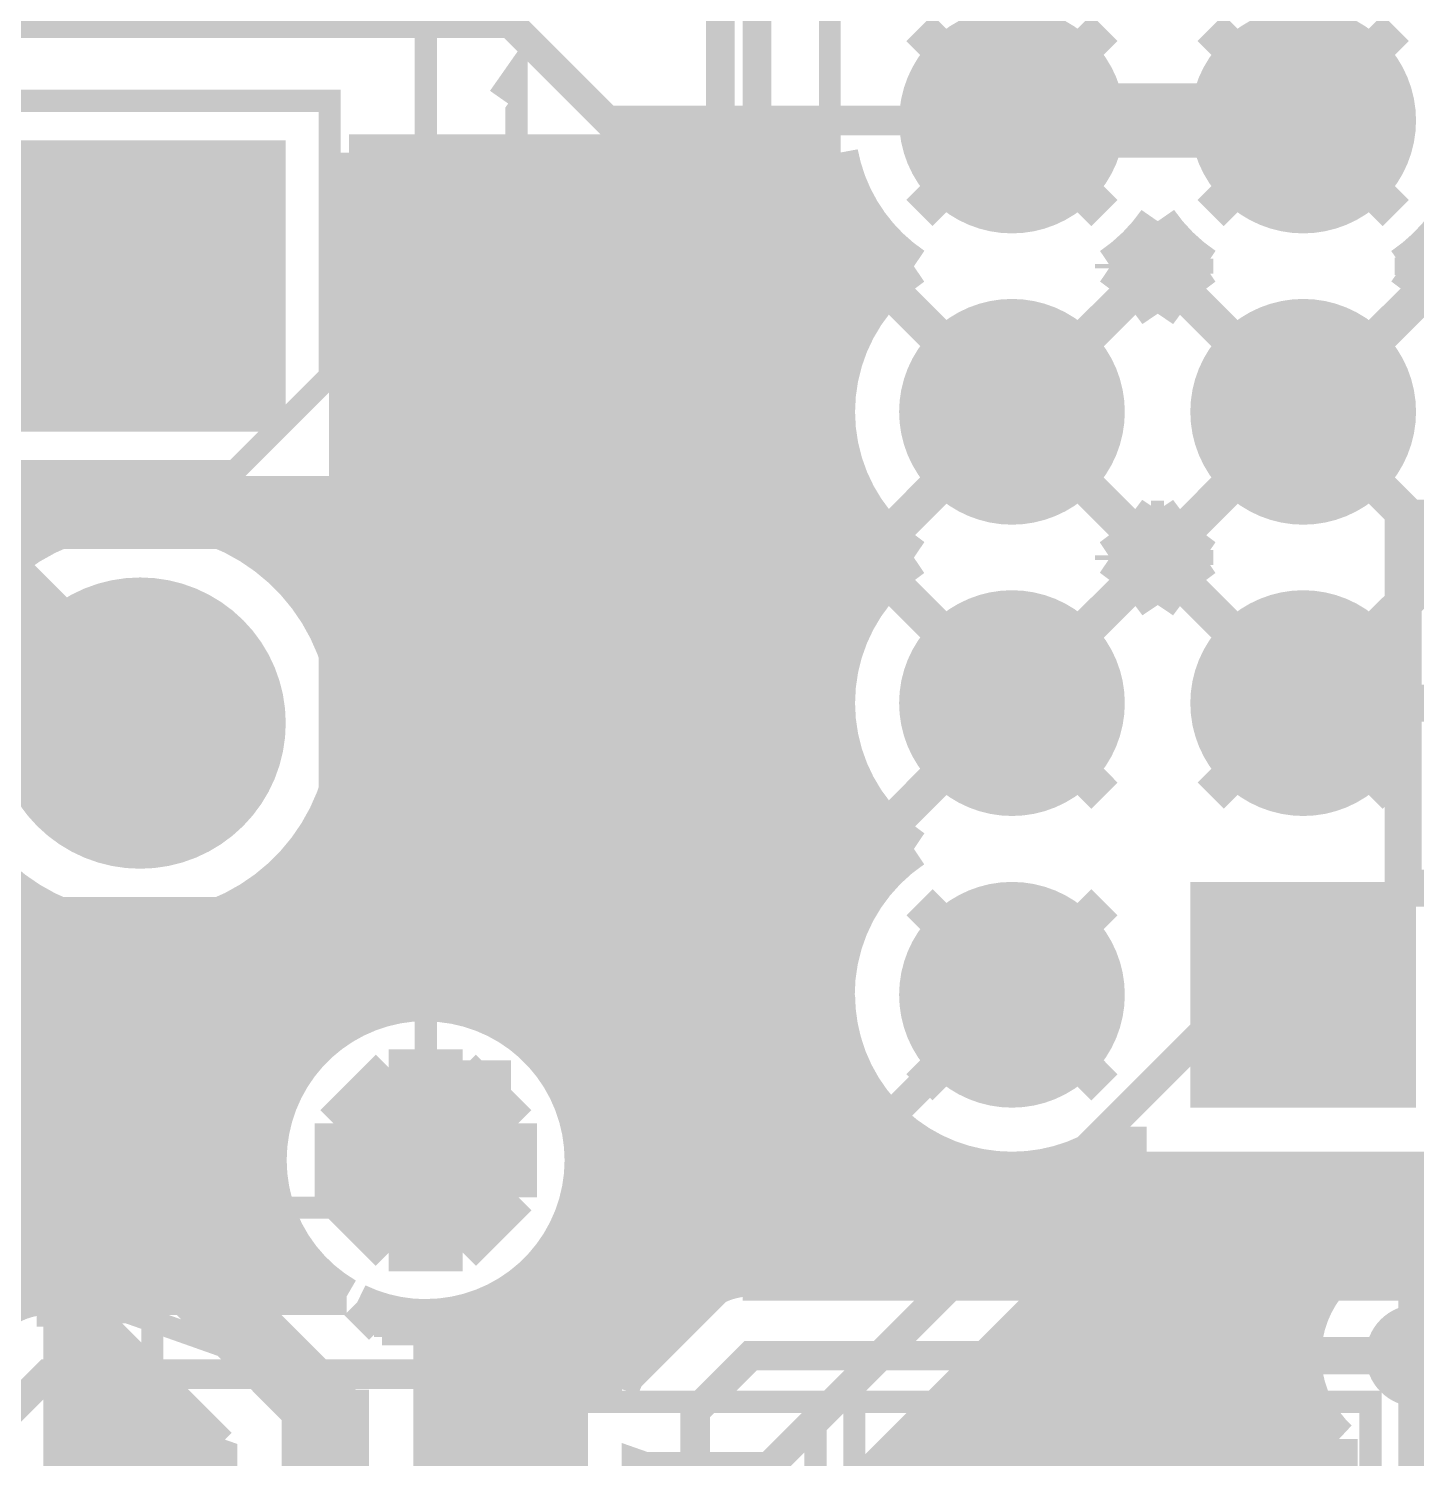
# Model space of a CAD drawing. Extents: x -1 to 101, y -64 to 41.
# Drawn here: x 21.46 to 30.99, y 25.84 to 35.65 of the extents above; entities that cross this region are included whole.
import ezdxf

# ---------------------------------------------------------------- set-up
doc = ezdxf.new("R2010")
doc.units = 0
doc.header["$MEASUREMENT"] = 0
doc.layers.get('0').update_dxf_attribs({"linetype": 'CONTINUOUS'})
for name, color, linetype in [('22-313-0_AST', 7, 'CONTINUOUS'), ('22-313-0_BOT', 7, 'CONTINUOUS'), ('22-313-0_DRD', 2, 'CONTINUOUS'), ('22-313-0_SMB', 4, 'CONTINUOUS'), ('22-313-0_SMT', 3, 'CONTINUOUS'), ('22-313-0_SPT', 5, 'CONTINUOUS'), ('22-313-0_SST', 10, 'CONTINUOUS'), ('22-313-0_TOP', 14, 'CONTINUOUS'), ('THRUHOLE_NPT', 12, 'CONTINUOUS'), ('THRUHOLE_TAP', 11, 'CONTINUOUS')]:
    doc.layers.add(name, color=color, linetype=linetype)

# ---------------------------------------------------------------- blocks, each defined once
blk = doc.blocks.new('ROUND_10')
at = {"const_width": 0.99949}
blk.add_lwpolyline([(-0.499744, 0, 1), (0.499744, 0, 1)], format="xyb", close=True, dxfattribs=at)
blk = doc.blocks.new('ROUND_13')
at = {"const_width": 0.65024}
blk.add_lwpolyline([(-0.32512, 0, 1), (0.32512, 0, 1)], format="xyb", close=True, dxfattribs=at)
blk = doc.blocks.new('SQUARE_14')
blk.add_solid([(0.99949, 0.99949), (0.99949, -0.99949), (-0.99949, 0.99949), (-0.99949, -0.99949)])
blk = doc.blocks.new('ROUND_27')
at = {"const_width": 0.7747}
blk.add_lwpolyline([(-0.38735, 0, 1), (0.38735, 0, 1)], format="xyb", close=True, dxfattribs=at)
blk = doc.blocks.new('SQUARE_28')
blk.add_solid([(0.7747, 0.7747), (0.7747, -0.7747), (-0.7747, 0.7747), (-0.7747, -0.7747)])
blk = doc.blocks.new('ROUND_47')
at = {"const_width": 0.35052}
blk.add_lwpolyline([(-0.17526, 0, 1), (0.17526, 0, 1)], format="xyb", close=True, dxfattribs=at)
blk = doc.blocks.new('RECTANGLE_2')
blk.add_solid([(0.4826, 0.4064), (0.4826, -0.4064), (-0.4826, 0.4064), (-0.4826, -0.4064)])
blk = doc.blocks.new('RECTANGLE_42')
blk.add_solid([(0.29972, 0.65024), (0.29972, -0.65024), (-0.29972, 0.65024), (-0.29972, -0.65024)])
blk = doc.blocks.new('ROUND_60')
at = {"const_width": 0.10033}
blk.add_lwpolyline([(-0.050164, 0, 1), (0.050164, 0, 1)], format="xyb", close=True, dxfattribs=at)
blk = doc.blocks.new('ROUND_11')
at = {"const_width": 0.59944}
blk.add_lwpolyline([(-0.29972, 0, 1), (0.29972, 0, 1)], format="xyb", close=True, dxfattribs=at)
blk = doc.blocks.new('ROUND_23')
at = {"const_width": 0.40005}
blk.add_lwpolyline([(-0.200024, 0, 1), (0.200024, 0, 1)], format="xyb", close=True, dxfattribs=at)

msp = doc.modelspace()

# ---------------------------------------------------------------- linework, layer by layer
at = {"layer": '22-313-0_AST'}
for points, const_width in [([(32.20974, 27.5209), (32.20974, 39.01948), (26.45918, 39.01948), (26.45918, 27.02052), (32.20974, 27.02052), (32.20974, 27.5209)], 0.19812), ([(26.95956, 39.01948), (26.95956, 27.02052)], 0.14986), ([(20.32508, 35.80892), (20.96516, 35.80892), (20.96516, 37.211), (20.32508, 37.211), (20.32508, 35.80892), (20.32508, 28.95854), (20.96516, 28.95854), (23.03526, 28.95854), (24.18588, 28.95854), (24.18588, 28.49372), (24.69388, 28.49372), (24.69388, 27.559), (23.67534, 27.559), (24.18588, 28.49372)], 0.1524), ([(24.18588, 36.27374), (23.67534, 37.211), (24.69388, 37.211), (24.69388, 36.27374), (24.18588, 36.27374), (24.18588, 35.80892), (24.18588, 28.95854)], 0.1524), ([(26.45918, 29.01696), (26.45918, 30.01772), (26.20772, 30.01772), (26.20772, 36.02228), (26.45918, 36.02228)], 0.19812), ([(27.70886, 34.52114), (28.70962, 34.52114), (28.70962, 35.5219), (27.70886, 35.5219), (27.70886, 34.52114)], 0.14986), ([(28.70962, 35.5219), (27.70886, 34.52114)], 0.14986), ([(28.70962, 34.52114), (27.70886, 35.5219)], 0.14986), ([(30.71114, 35.5219), (29.71038, 34.52114)], 0.14986), ([(30.71114, 34.52114), (29.71038, 35.5219)], 0.14986), ([(29.71038, 34.52114), (30.71114, 34.52114), (30.71114, 35.5219), (29.71038, 35.5219), (29.71038, 34.52114)], 0.14986), ([(20.98548, 32.6136), (22.87524, 32.6136), (23.52548, 33.26384), (23.52548, 35.1536), (20.98548, 35.1536), (20.98548, 32.6136)], 0.1524), ([(21.90496, 33.56356), (21.90496, 34.20364), (22.54504, 34.20364), (22.33422, 33.99536)], 0.1524), ([(22.11324, 33.99536), (21.90496, 34.20364)], 0.1524), ([(22.54504, 33.56356), (22.54504, 34.20364)], 0.1524), ([(22.33422, 33.77438), (22.33422, 33.99536), (22.11324, 33.99536), (22.11324, 33.77438), (22.33422, 33.77438), (22.54504, 33.56356), (21.90496, 33.56356), (22.11324, 33.77438)], 0.1524), ([(24.18588, 32.85998), (24.69388, 32.85998), (24.69388, 33.86074), (24.18588, 33.86074)], 0.1524), ([(27.70886, 32.51962), (28.70962, 32.51962), (28.70962, 33.52038), (27.70886, 33.52038), (27.70886, 32.51962)], 0.14986), ([(28.70962, 33.52038), (27.70886, 32.51962)], 0.14986), ([(28.70962, 32.51962), (27.70886, 33.52038)], 0.14986), ([(29.71038, 32.51962), (30.71114, 32.51962), (30.71114, 33.52038), (29.71038, 33.52038), (29.71038, 32.51962)], 0.14986), ([(30.71114, 33.52038), (29.71038, 32.51962)], 0.14986), ([(30.71114, 32.51962), (29.71038, 33.52038)], 0.14986), ([(20.98548, 29.61386), (23.52548, 29.61386), (23.52548, 32.15386), (20.98548, 32.15386), (20.98548, 29.61386)], 0.1524), ([(24.18588, 30.90926), (24.69388, 30.90926), (24.69388, 31.91002), (24.18588, 31.91002)], 0.1524), ([(27.70886, 30.5181), (28.70962, 30.5181), (28.70962, 31.51886), (27.70886, 31.51886), (27.70886, 30.5181)], 0.14986), ([(28.70962, 31.51886), (27.70886, 30.5181)], 0.14986), ([(28.70962, 30.5181), (27.70886, 31.51886)], 0.14986), ([(30.71114, 31.51886), (29.71038, 30.5181)], 0.14986), ([(29.71038, 30.5181), (30.71114, 30.5181), (30.71114, 31.51886), (29.71038, 31.51886), (29.71038, 30.5181)], 0.14986), ([(30.71114, 30.5181), (29.71038, 31.51886)], 0.14986), ([(22.33422, 30.7848), (22.33422, 30.98546), (22.11324, 30.98546), (21.90496, 31.2039), (22.54504, 31.2039), (22.54504, 30.56382), (21.90496, 30.56382), (22.11324, 30.7848), (22.33422, 30.7848), (22.54504, 30.56382)], 0.1524), ([(21.90496, 31.2039), (21.90496, 30.56382)], 0.1524), ([(22.54504, 31.2039), (22.33422, 30.98546)], 0.1524), ([(22.11324, 30.98546), (22.11324, 30.7848)], 0.1524), ([(28.70962, 28.51658), (27.70886, 29.51734)], 0.14986), ([(27.70886, 28.51658), (28.70962, 28.51658), (28.70962, 29.51734), (27.70886, 29.51734), (27.70886, 28.51658)], 0.14986), ([(28.70962, 29.51734), (27.70886, 28.51658)], 0.14986), ([(29.71038, 28.51658), (30.71114, 28.51658), (30.71114, 29.51734), (29.71038, 29.51734), (29.71038, 28.51658)], 0.14986), ([(30.71114, 29.51734), (29.71038, 28.51658)], 0.14986), ([(30.71114, 28.51658), (29.71038, 29.51734)], 0.14986), ([(20.96516, 28.95854), (20.96516, 27.559), (23.03526, 27.559), (23.03526, 28.95854)], 0.1524), ([(26.45918, 28.26512), (26.20772, 28.26512), (26.20772, 27.76474)], 0.14986), ([(26.45918, 28.23718), (26.20772, 28.23718)], 0.14986), ([(26.27884, 28.26512), (26.27884, 27.76474)], 0.14986), ([(26.41346, 28.26512), (26.41346, 27.76474)], 0.14986), ([(26.45918, 28.26512), (26.45918, 27.76474)], 0.14986), ([(26.45918, 28.1051), (26.20772, 28.1051)], 0.14986), ([(26.45918, 27.97048), (26.20772, 27.97048)], 0.14986), ([(26.45918, 27.83586), (26.20772, 27.83586)], 0.14986), ([(26.45918, 27.76474), (26.20772, 27.76474)], 0.14986), ([(23.03526, 27.559), (23.67534, 27.559)], 0.1524), ([(26.95702, 27.2542), (26.95702, 27.00274)], 0.14986), ([(28.20924, 27.2542), (26.95702, 27.2542)], 0.14986), ([(28.20924, 27.2542), (28.20924, 27.00274), (26.95702, 27.00274)], 0.14986), ([(28.20924, 27.20848), (26.95702, 27.20848)], 0.14986), ([(27.02814, 27.2542), (27.02814, 27.00274)], 0.14986), ([(27.16276, 27.2542), (27.16276, 27.00274)], 0.14986), ([(27.29738, 27.2542), (27.29738, 27.00274)], 0.14986), ([(27.42946, 27.2542), (27.42946, 27.00274)], 0.14986), ([(27.56408, 27.2542), (27.56408, 27.00274)], 0.14986), ([(27.6987, 27.2542), (27.6987, 27.00274)], 0.14986), ([(27.83332, 27.2542), (27.83332, 27.00274)], 0.14986), ([(27.96794, 27.2542), (27.96794, 27.00274)], 0.14986), ([(28.10002, 27.2542), (28.10002, 27.00274)], 0.14986), ([(31.21152, 27.2542), (29.9593, 27.2542), (29.9593, 27.00274)], 0.14986), ([(31.21152, 27.20848), (29.9593, 27.20848)], 0.14986), ([(30.03042, 27.2542), (30.03042, 27.00274)], 0.14986), ([(30.16504, 27.2542), (30.16504, 27.00274)], 0.14986), ([(30.29966, 27.2542), (30.29966, 27.00274)], 0.14986), ([(30.43174, 27.2542), (30.43174, 27.00274)], 0.14986), ([(30.56636, 27.2542), (30.56636, 27.00274)], 0.14986), ([(30.70098, 27.2542), (30.70098, 27.00274)], 0.14986), ([(30.8356, 27.2542), (30.8356, 27.00274)], 0.14986), ([(30.97022, 27.2542), (30.97022, 27.00274)], 0.14986), ([(28.20924, 27.07386), (26.95702, 27.07386)], 0.14986), ([(31.21152, 27.07386), (29.9593, 27.07386)], 0.14986), ([(31.21152, 27.00274), (29.9593, 27.00274)], 0.14986), ([(22.30882, 26.77922), (22.30882, 26.42362), (22.14118, 26.3652), (21.971, 26.3652), (21.80082, 26.42362), (21.80082, 26.77922), (21.971, 26.84018), (22.14118, 26.84018), (22.81682, 26.60142)], 0.1524), ([(26.8605, 23.3045), (26.8605, 26.2255), (25.2222, 26.2255), (25.2222, 23.3045), (26.8605, 23.3045)], 0.1524), ([(28.7655, 23.3045), (28.7655, 26.2255), (27.1272, 26.2255), (27.1272, 23.3045), (28.7655, 23.3045)], 0.1524), ([(30.6705, 23.3045), (30.6705, 26.2255), (29.0322, 26.2255), (29.0322, 23.3045), (30.6705, 23.3045)], 0.1524), ([(21.80082, 26.00198), (21.80082, 25.76322)], 0.1524), ([(22.479, 25.58542), (22.64918, 25.58542), (22.81682, 25.64638), (22.81682, 25.8826), (22.64918, 25.94102), (21.80082, 25.94102)], 0.1524), ([(26.62174, 25.48128), (25.60574, 25.83688), (25.60574, 25.3619)], 0.1524), ([(28.01874, 25.77846), (27.84856, 25.83688), (27.68092, 25.83688), (27.51074, 25.77846), (27.51074, 25.42286), (27.68092, 25.3619), (27.84856, 25.3619), (28.01874, 25.42286), (28.01874, 25.77846), (28.18892, 25.83688), (28.35656, 25.83688), (28.52674, 25.77846), (28.52674, 25.42286), (28.35656, 25.3619), (28.18892, 25.3619), (28.01874, 25.42286)], 0.1524), ([(30.30474, 25.8445), (30.30474, 25.60828)], 0.1524)]:
    msp.add_lwpolyline(points, dxfattribs=dict(at, const_width=const_width))
at = {"layer": '22-313-0_BOT'}
for points, const_width in [([(28.20924, 35.01898), (25.43302, 35.01898), (24.765, 35.687), (20.828, 35.687), (17.399, 32.258), (17.399, 29.464), (14.605, 26.67)], 0.2032), ([(23.6474, 34.163), (23.6474, 31.04642)], 0.254), ([(23.65756, 34.163), (23.65756, 32.45358)], 0.254), ([(27.36088, 34.163), (23.65756, 34.163)], 0.254), ([(23.876, 34.163), (23.876, 28.92044)], 0.254), ([(24.1046, 34.163), (24.1046, 28.96362)], 0.254), ([(24.3332, 34.163), (24.3332, 28.956)], 0.254), ([(24.5618, 34.163), (24.5618, 28.89758)], 0.254), ([(24.7904, 34.163), (24.7904, 28.78074)], 0.254), ([(25.019, 34.163), (25.019, 28.57246)], 0.254), ([(25.2476, 34.163), (25.2476, 28.08478)], 0.254), ([(25.4762, 34.163), (25.4762, 27.04084)], 0.254), ([(25.7048, 34.163), (25.7048, 27.26944)], 0.254), ([(25.9334, 34.163), (25.9334, 27.49804)], 0.254), ([(26.162, 34.163), (26.162, 27.72664)], 0.254), ([(26.3906, 34.163), (26.3906, 27.95524)], 0.254), ([(26.6192, 34.163), (26.6192, 28.18384)], 0.254), ([(26.8478, 34.163), (26.8478, 28.41244)], 0.254), ([(27.0764, 34.163), (27.0764, 33.42894)], 0.254), ([(27.305, 34.163), (27.305, 33.81502)], 0.254), ([(29.35986, 34.163), (29.0576, 34.163)], 0.254), ([(29.1338, 34.163), (29.1338, 33.7947)], 0.254), ([(29.3624, 34.16046), (29.3624, 33.87852)], 0.254), ([(33.8836, 34.163), (31.05658, 34.163)], 0.254), ([(28.9052, 34.03346), (28.9052, 34.00552)], 0.254), ([(30.9626, 34.07664), (30.9626, 33.9598)], 0.254), ([(27.42438, 33.9344), (23.65756, 33.9344)], 0.254), ([(29.42336, 33.9344), (28.99664, 33.9344)], 0.254), ([(33.8836, 33.9344), (30.99562, 33.9344)], 0.254), ([(27.35834, 33.8709), (28.20924, 33.02)], 0.254), ([(29.06268, 33.8709), (28.20924, 33.02)], 0.254), ([(29.35732, 33.8709), (30.20822, 33.02)], 0.254), ([(31.06166, 33.8709), (30.20822, 33.02)], 0.254), ([(27.21864, 33.7058), (23.65756, 33.7058)], 0.254), ([(27.09418, 33.4772), (23.65756, 33.4772)], 0.254), ([(27.0256, 33.2486), (23.65756, 33.2486)], 0.254), ([(27.00528, 33.02), (23.65756, 33.02)], 0.254), ([(27.35834, 32.16656), (28.20924, 33.02)], 0.254), ([(29.06268, 32.16656), (28.20924, 33.02)], 0.254), ([(29.35732, 32.16656), (30.20822, 33.02)], 0.254), ([(31.06166, 32.16656), (30.20822, 33.02)], 0.254), ([(27.0256, 32.7914), (23.65756, 32.7914)], 0.254), ([(27.09418, 32.5628), (23.65756, 32.5628)], 0.254), ([(27.0764, 32.60852), (27.0764, 31.42996)], 0.254), ([(23.65756, 32.45358), (20.79244, 32.45358)], 0.254), ([(21.3614, 32.45358), (21.3614, 32.02686)], 0.254), ([(21.59, 32.45358), (21.59, 32.16656)], 0.254), ([(21.8186, 32.45358), (21.8186, 32.258)], 0.254), ([(22.0472, 32.45358), (22.0472, 32.30372)], 0.254), ([(22.2758, 32.45358), (22.2758, 32.31388)], 0.254), ([(22.5044, 32.45358), (22.5044, 32.28848)], 0.254), ([(22.733, 32.45358), (22.733, 32.22244)], 0.254), ([(22.9616, 32.45358), (22.9616, 32.11322)], 0.254), ([(23.1902, 32.45358), (23.1902, 31.9405)], 0.254), ([(23.4188, 32.45358), (23.4188, 31.6738)], 0.254), ([(27.21864, 32.3342), (18.9992, 32.3342)], 0.254), ([(27.305, 32.22244), (27.305, 31.81604)], 0.254), ([(29.1338, 32.2453), (29.1338, 31.79572)], 0.254), ([(29.3624, 32.16148), (29.3624, 31.877)], 0.254), ([(21.4757, 32.1056), (18.923, 32.1056)], 0.254), ([(27.42438, 32.1056), (22.97176, 32.1056)], 0.254), ([(29.42336, 32.1056), (28.99664, 32.1056)], 0.254), ([(30.9626, 32.07766), (30.9626, 31.96082)], 0.254), ([(34.86658, 32.1056), (30.99562, 32.1056)], 0.254), ([(28.9052, 32.03448), (28.9052, 32.004)], 0.254), ([(27.36088, 31.877), (23.25624, 31.877)], 0.254), ([(27.35834, 31.87192), (28.20924, 31.02102)], 0.254), ([(29.06268, 31.87192), (28.20924, 31.02102)], 0.254), ([(29.35986, 31.877), (29.0576, 31.877)], 0.254), ([(29.35732, 31.87192), (30.20822, 31.02102)], 0.254), ([(31.06166, 31.87192), (30.20822, 31.02102)], 0.254), ([(47.371, 31.877), (31.05658, 31.877)], 0.254), ([(27.18054, 31.6484), (23.43658, 31.6484)], 0.254), ([(27.07132, 31.4198), (23.55342, 31.4198)], 0.254), ([(27.01544, 31.1912), (23.622, 31.1912)], 0.254), ([(27.35834, 30.16758), (28.20924, 31.02102)], 0.254), ([(32.16402, 31.02102), (30.20822, 31.02102)], 0.2032), ([(32.16402, 31.02102), (30.20822, 31.02102)], 0.2032), ([(27.00528, 30.9626), (23.65502, 30.9626)], 0.254), ([(27.0383, 30.734), (23.6474, 30.734)], 0.254), ([(23.6474, 30.7213), (23.6474, 28.82138)], 0.254), ([(27.0764, 30.60954), (27.0764, 29.43098)], 0.254), ([(27.11958, 30.5054), (23.60422, 30.5054)], 0.254), ([(27.25928, 30.2768), (23.5204, 30.2768)], 0.254), ([(27.305, 30.22346), (27.305, 29.81706)], 0.254), ([(23.4188, 30.09392), (23.4188, 28.64612)], 0.254), ([(27.4955, 30.0482), (23.38578, 30.0482)], 0.254), ([(27.30754, 29.8196), (23.18258, 29.8196)], 0.254), ([(23.1902, 29.82722), (23.1902, 28.3083)], 0.254), ([(21.3614, 29.7434), (21.3614, 26.8986)], 0.254), ([(22.9616, 29.65704), (22.9616, 26.9494)], 0.254), ([(21.61032, 29.591), (18.923, 29.591)], 0.254), ([(21.59, 29.60116), (21.59, 26.9494)], 0.254), ([(21.8186, 29.51226), (21.8186, 26.9494)], 0.254), ([(22.733, 29.54528), (22.733, 26.9494)], 0.254), ([(27.14752, 29.591), (22.83714, 29.591)], 0.254), ([(22.0472, 29.464), (22.0472, 26.9494)], 0.254), ([(22.2758, 29.45384), (22.2758, 26.9494)], 0.254), ([(22.5044, 29.47924), (22.5044, 26.9494)], 0.254), ([(27.05354, 29.3624), (18.923, 29.3624)], 0.254), ([(27.01036, 29.1338), (18.923, 29.1338)], 0.254), ([(30.20822, 29.0195), (29.7815, 29.0195), (26.416, 25.654), (21.463, 25.654), (16.891, 21.082), (6.604, 21.082), (3.683, 24.003), (3.683, 25.273), (5.08, 26.67), (6.985, 26.67)], 0.2032), ([(28.20924, 29.0195), (25.60574, 26.416), (21.59, 26.416), (16.764, 21.59), (8.255, 21.59), (5.715, 24.13)], 0.2032), ([(23.82774, 28.9052), (18.923, 28.9052)], 0.254), ([(27.01036, 28.9052), (24.54148, 28.9052)], 0.254), ([(23.44928, 28.6766), (18.923, 28.6766)], 0.254), ([(27.05354, 28.6766), (24.91994, 28.6766)], 0.254), ([(27.06878, 28.63342), (25.38476, 26.9494)], 0.254), ([(23.26132, 28.448), (18.923, 28.448)], 0.254), ([(26.88336, 28.448), (25.1079, 28.448)], 0.254), ([(23.15718, 28.2194), (18.923, 28.2194)], 0.254), ([(26.65476, 28.2194), (25.21204, 28.2194)], 0.254), ([(23.10892, 27.9908), (18.923, 27.9908)], 0.254), ([(26.42616, 27.9908), (25.2603, 27.9908)], 0.254), ([(23.11146, 27.7622), (18.923, 27.7622)], 0.254), ([(26.19756, 27.7622), (25.25776, 27.7622)], 0.254), ([(29.32938, 27.81554), (26.797, 25.28062)], 0.254), ([(47.5107, 27.7622), (29.27858, 27.7622)], 0.254), ([(31.41472, 27.81554), (29.32938, 27.81554)], 0.254), ([(29.3624, 27.81554), (29.3624, 18.9484)], 0.254), ([(29.591, 27.81554), (29.591, 18.9484)], 0.254), ([(29.8196, 27.81554), (29.8196, 18.9484)], 0.254), ([(30.0482, 27.81554), (30.0482, 18.9484)], 0.254), ([(30.2768, 27.81554), (30.2768, 26.86558)], 0.254), ([(30.5054, 27.81554), (30.5054, 27.15768)], 0.254), ([(30.734, 27.81554), (30.734, 27.28214)], 0.254), ([(30.9626, 27.81554), (30.9626, 27.32278)], 0.254), ([(25.2476, 27.68346), (25.2476, 26.9494)], 0.254), ([(29.1338, 27.61742), (29.1338, 18.9484)], 0.254), ([(23.16226, 27.5336), (18.923, 27.5336)], 0.254), ([(23.1902, 27.45994), (23.1902, 26.9494)], 0.254), ([(25.96896, 27.5336), (25.20696, 27.5336)], 0.254), ([(47.5107, 27.5336), (29.04998, 27.5336)], 0.254), ([(28.9052, 27.38882), (28.9052, 18.9484)], 0.254), ([(23.27148, 27.305), (18.923, 27.305)], 0.254), ([(25.74036, 27.305), (25.09774, 27.305)], 0.254), ([(30.81528, 27.305), (28.82138, 27.305)], 0.254), ([(25.019, 27.19578), (25.019, 26.9494)], 0.254), ([(28.6766, 27.16022), (28.6766, 18.9484)], 0.254), ([(23.46706, 27.0764), (18.923, 27.0764)], 0.254), ([(23.4188, 27.12212), (23.4188, 26.9494)], 0.254), ([(25.51176, 27.0764), (24.90216, 27.0764)], 0.254), ([(30.4165, 27.0764), (28.59278, 27.0764)], 0.254), ([(24.7904, 26.9875), (24.7904, 26.9494)], 0.254), ([(23.64232, 26.9494), (21.59, 26.9494)], 0.254), ([(25.38476, 26.9494), (24.7269, 26.9494)], 0.254), ([(28.448, 26.93162), (28.448, 18.9484)], 0.254), ([(30.26918, 26.8478), (28.36418, 26.8478)], 0.254), ([(28.2194, 26.70302), (28.2194, 18.9484)], 0.254), ([(30.21076, 26.6192), (28.13558, 26.6192)], 0.254), ([(27.9908, 26.47442), (27.9908, 18.99158)], 0.254), ([(30.988, 26.543), (30.988, 19.812), (32.131, 18.669), (35.179, 18.669), (35.60064, 19.09064), (35.60064, 20.97532)], 0.2032), ([(30.22092, 26.3906), (27.90698, 26.3906)], 0.254), ([(27.7622, 26.24582), (27.7622, 19.22018)], 0.254), ([(30.2768, 26.21788), (30.2768, 18.9484)], 0.254), ([(30.30474, 26.162), (27.67838, 26.162)], 0.254), ([(27.5336, 26.01722), (27.5336, 19.44878)], 0.254), ([(30.4546, 25.9334), (27.44978, 25.9334)], 0.254), ([(30.4546, 25.9715), (30.4546, 19.812)], 0.254), ([(27.305, 25.78862), (27.305, 19.67738)], 0.254)]:
    msp.add_lwpolyline(points, dxfattribs=dict(at, const_width=const_width))
at = {"layer": '22-313-0_BOT', "const_width": 0.254}
for points in [[(27.36088, 34.163, 0.047244), (27.53664, 34.01896)], [(28.88488, 34.01822, 0.0468062), (29.05923, 34.16135)], [(29.35986, 34.163, 0.047244), (29.53562, 34.01896)], [(30.88386, 34.01822, 0.0468062), (31.05821, 34.16135)], [(27.53614, 34.01822, 0.249366), (27.00528, 33.02)], [(29.21, 33.6931, 0.0962177), (28.88526, 34.01879)], [(29.53512, 34.01822, 0.0963613), (29.21, 33.6931)], [(31.41472, 33.02, 0.248902), (30.88449, 34.01915)], [(27.00528, 33.02, 0.2496788), (27.53731, 32.02098)], [(30.88132, 32.01924, 0.2496787), (31.41428, 33.02)], [(22.225, 32.31642, 0.4142136), (20.79244, 30.88386)], [(23.65756, 30.88386, 0.4142136), (22.225, 32.31642)], [(28.88234, 32.01924, 0.0965148), (29.20882, 32.34515)], [(29.21, 32.34436, 0.0962174), (29.5355, 32.01981)], [(27.53614, 32.01924, 0.249366), (27.00528, 31.02102)], [(29.21, 31.69412, 0.0966586), (28.88352, 32.02099)], [(29.53512, 32.01924, 0.0963613), (29.21, 31.69412)], [(31.41472, 31.02102, 0.2493667), (30.88132, 32.01924)], [(27.00528, 31.02102, 0.2496788), (27.53731, 30.022)], [(20.79244, 30.88386, 0.4142136), (22.225, 29.4513)], [(22.225, 29.45384, 0.4142136), (23.65502, 30.88386)], [(27.53614, 30.02026, 0.2496787), (27.00318, 29.0195)], [(27.00528, 29.0195, 0.0817866), (27.06885, 28.63344)], [(24.18588, 28.96616, 0.4142136), (23.10384, 27.88412)], [(25.26538, 27.88412, 0.4142136), (24.18588, 28.96362)], [(23.10384, 27.88412, 0.2671123), (23.64193, 26.94874)], [(24.7269, 26.9494, 0.2676572), (25.26588, 27.88412)], [(30.988, 27.32532, 0.4142136), (30.20568, 26.543)], [(31.77032, 26.543, 0.4142136), (30.988, 27.32532)], [(21.59, 26.9494, 0.1997883), (21.21156, 26.7919)], [(30.20568, 26.543, 0.2078862), (30.45421, 25.97108)]]:
    msp.add_lwpolyline(points, format="xyb", dxfattribs=at)
at = {"layer": '22-313-0_DRD', "const_width": 0.254}
for points in [[(28.84424, 35.65398), (27.57424, 34.38398)], [(28.84424, 34.38398), (27.57424, 35.65398)], [(30.84322, 35.65398), (29.57322, 34.38398)], [(30.84322, 34.38398), (29.57322, 35.65398)], [(21.59, 34.5186), (21.59, 33.8836)], [(22.225, 34.5186), (21.59, 34.5186)], [(22.225, 33.2486), (22.225, 34.5186)], [(21.59, 33.8836), (22.86, 33.8836)], [(22.86, 33.8836), (22.86, 33.2486)], [(28.84424, 33.655), (27.57424, 32.385)], [(28.84424, 32.385), (27.57424, 33.655)], [(30.84322, 33.655), (29.57322, 32.385)], [(30.84322, 32.385), (29.57322, 33.655)], [(22.86, 33.2486), (22.225, 33.2486)], [(30.89402, 32.29102), (30.89402, 29.75102)], [(33.43402, 32.29102), (30.89402, 32.29102)], [(30.89402, 32.29102), (30.89402, 29.75102)], [(33.43402, 32.29102), (30.89402, 32.29102)], [(28.84424, 31.65602), (27.57424, 30.38602)], [(28.84424, 30.38602), (27.57424, 31.65602)], [(30.84322, 31.65602), (29.57322, 30.38602)], [(30.84322, 30.38602), (29.57322, 31.65602)], [(21.59, 31.51886), (21.59, 30.88386)], [(22.225, 31.51886), (21.59, 31.51886)], [(22.225, 30.24886), (22.225, 31.51886)], [(33.43402, 31.02102), (30.89402, 31.02102)], [(33.43402, 31.02102), (30.89402, 31.02102)], [(21.59, 30.88386), (22.86, 30.88386)], [(22.86, 30.88386), (22.86, 30.24886)], [(22.86, 30.24886), (22.225, 30.24886)], [(30.89402, 29.75102), (33.43402, 29.75102)], [(30.89402, 29.75102), (33.43402, 29.75102)], [(28.84424, 29.6545), (27.57424, 28.3845)], [(28.84424, 28.3845), (27.57424, 29.6545)], [(30.84322, 29.6545), (29.57322, 28.3845)], [(30.84322, 28.3845), (29.57322, 29.6545)], [(23.93188, 28.51912), (23.55088, 28.13812)], [(24.43988, 28.51912), (23.93188, 28.51912)], [(24.82088, 28.13812), (24.43988, 28.51912)], [(23.55088, 28.13812), (23.55088, 27.63012)], [(24.82088, 27.63012), (24.82088, 28.13812)], [(29.718, 27.813), (29.718, 25.273)], [(32.258, 27.813), (29.718, 27.813)], [(30.988, 27.813), (30.988, 25.273)], [(23.55088, 27.63012), (23.93188, 27.24912)], [(24.43988, 27.24912), (24.82088, 27.63012)], [(23.93188, 27.24912), (24.43988, 27.24912)], [(32.258, 26.543), (29.718, 26.543)]]:
    msp.add_lwpolyline(points, dxfattribs=at)
at = {"layer": '22-313-0_SST'}
for points, const_width in [([(32.20974, 27.5209), (32.20974, 39.01948), (26.45918, 39.01948), (26.45918, 27.02052), (32.20974, 27.02052), (32.20974, 27.5209)], 0.19812), ([(26.95956, 39.01948), (26.95956, 27.02052)], 0.14986), ([(20.32508, 35.80892), (20.96516, 35.80892), (20.96516, 37.211), (20.32508, 37.211), (20.32508, 35.80892), (20.32508, 28.95854), (20.96516, 28.95854), (23.03526, 28.95854), (24.18588, 28.95854), (24.18588, 28.49372), (24.69388, 28.49372), (24.69388, 27.559), (23.67534, 27.559), (24.18588, 28.49372)], 0.1524), ([(24.18588, 36.27374), (23.67534, 37.211), (24.69388, 37.211), (24.69388, 36.27374), (24.18588, 36.27374), (24.18588, 35.80892), (24.18588, 28.95854)], 0.1524), ([(26.45918, 29.01696), (26.45918, 30.01772), (26.20772, 30.01772), (26.20772, 36.02228), (26.45918, 36.02228)], 0.19812), ([(24.80818, 34.33318), (24.80818, 35.34918), (24.6888, 35.179)], 0.1524), ([(28.70962, 35.5219), (27.70886, 34.52114)], 0.14986), ([(28.70962, 34.52114), (27.70886, 35.5219)], 0.14986), ([(27.70886, 34.52114), (28.70962, 34.52114), (28.70962, 35.5219), (27.70886, 35.5219), (27.70886, 34.52114)], 0.14986), ([(29.71038, 34.52114), (30.71114, 34.52114), (30.71114, 35.5219), (29.71038, 35.5219), (29.71038, 34.52114)], 0.14986), ([(30.71114, 35.5219), (29.71038, 34.52114)], 0.14986), ([(30.71114, 34.52114), (29.71038, 35.5219)], 0.14986), ([(20.98548, 32.6136), (22.87524, 32.6136), (23.52548, 33.26384), (23.52548, 35.1536), (20.98548, 35.1536), (20.98548, 32.6136)], 0.1524), ([(24.92502, 34.33318), (24.6888, 34.33318)], 0.1524), ([(21.90496, 33.56356), (21.90496, 34.20364), (22.54504, 34.20364), (22.33422, 33.99536)], 0.1524), ([(22.11324, 33.99536), (21.90496, 34.20364)], 0.1524), ([(22.54504, 33.56356), (22.54504, 34.20364)], 0.1524), ([(22.33422, 33.77438), (22.33422, 33.99536), (22.11324, 33.99536), (22.11324, 33.77438), (22.33422, 33.77438), (22.54504, 33.56356), (21.90496, 33.56356), (22.11324, 33.77438)], 0.1524), ([(24.18588, 32.85998), (24.69388, 32.85998), (24.69388, 33.86074), (24.18588, 33.86074)], 0.1524), ([(28.70962, 32.51962), (27.70886, 33.52038)], 0.14986), ([(27.70886, 32.51962), (28.70962, 32.51962), (28.70962, 33.52038), (27.70886, 33.52038), (27.70886, 32.51962)], 0.14986), ([(28.70962, 33.52038), (27.70886, 32.51962)], 0.14986), ([(29.71038, 32.51962), (30.71114, 32.51962), (30.71114, 33.52038), (29.71038, 33.52038), (29.71038, 32.51962)], 0.14986), ([(30.71114, 33.52038), (29.71038, 32.51962)], 0.14986), ([(30.71114, 32.51962), (29.71038, 33.52038)], 0.14986), ([(20.98548, 29.61386), (23.52548, 29.61386), (23.52548, 32.15386), (20.98548, 32.15386), (20.98548, 29.61386)], 0.1524), ([(24.18588, 30.90926), (24.69388, 30.90926), (24.69388, 31.91002), (24.18588, 31.91002)], 0.1524), ([(27.70886, 30.5181), (28.70962, 30.5181), (28.70962, 31.51886), (27.70886, 31.51886), (27.70886, 30.5181)], 0.14986), ([(28.70962, 31.51886), (27.70886, 30.5181)], 0.14986), ([(28.70962, 30.5181), (27.70886, 31.51886)], 0.14986), ([(29.71038, 30.5181), (30.71114, 30.5181), (30.71114, 31.51886), (29.71038, 31.51886), (29.71038, 30.5181)], 0.14986), ([(30.71114, 30.5181), (29.71038, 31.51886)], 0.14986), ([(30.71114, 31.51886), (29.71038, 30.5181)], 0.14986), ([(22.33422, 30.7848), (22.33422, 30.98546), (22.11324, 30.98546), (21.90496, 31.2039), (22.54504, 31.2039), (22.54504, 30.56382), (21.90496, 30.56382), (22.11324, 30.7848), (22.33422, 30.7848), (22.54504, 30.56382)], 0.1524), ([(21.90496, 31.2039), (21.90496, 30.56382)], 0.1524), ([(22.54504, 31.2039), (22.33422, 30.98546)], 0.1524), ([(22.11324, 30.98546), (22.11324, 30.7848)], 0.1524), ([(28.70962, 29.51734), (27.70886, 28.51658)], 0.14986), ([(28.70962, 28.51658), (27.70886, 29.51734)], 0.14986), ([(27.70886, 28.51658), (28.70962, 28.51658), (28.70962, 29.51734), (27.70886, 29.51734), (27.70886, 28.51658)], 0.14986), ([(29.71038, 28.51658), (30.71114, 28.51658), (30.71114, 29.51734), (29.71038, 29.51734), (29.71038, 28.51658)], 0.14986), ([(30.71114, 29.51734), (29.71038, 28.51658)], 0.14986), ([(30.71114, 28.51658), (29.71038, 29.51734)], 0.14986), ([(20.96516, 28.95854), (20.96516, 27.559), (23.03526, 27.559), (23.03526, 28.95854)], 0.1524), ([(26.45918, 28.26512), (26.20772, 28.26512), (26.20772, 27.76474)], 0.14986), ([(26.45918, 28.23718), (26.20772, 28.23718)], 0.14986), ([(26.27884, 28.26512), (26.27884, 27.76474)], 0.14986), ([(26.41346, 28.26512), (26.41346, 27.76474)], 0.14986), ([(26.45918, 28.26512), (26.45918, 27.76474)], 0.14986), ([(26.45918, 28.1051), (26.20772, 28.1051)], 0.14986), ([(26.45918, 27.97048), (26.20772, 27.97048)], 0.14986), ([(26.45918, 27.83586), (26.20772, 27.83586)], 0.14986), ([(26.45918, 27.76474), (26.20772, 27.76474)], 0.14986), ([(23.03526, 27.559), (23.67534, 27.559)], 0.1524), ([(26.95702, 27.2542), (26.95702, 27.00274)], 0.14986), ([(28.20924, 27.2542), (26.95702, 27.2542)], 0.14986), ([(28.20924, 27.2542), (28.20924, 27.00274), (26.95702, 27.00274)], 0.14986), ([(28.20924, 27.20848), (26.95702, 27.20848)], 0.14986), ([(27.02814, 27.2542), (27.02814, 27.00274)], 0.14986), ([(27.16276, 27.2542), (27.16276, 27.00274)], 0.14986), ([(27.29738, 27.2542), (27.29738, 27.00274)], 0.14986), ([(27.42946, 27.2542), (27.42946, 27.00274)], 0.14986), ([(27.56408, 27.2542), (27.56408, 27.00274)], 0.14986), ([(27.6987, 27.2542), (27.6987, 27.00274)], 0.14986), ([(27.83332, 27.2542), (27.83332, 27.00274)], 0.14986), ([(27.96794, 27.2542), (27.96794, 27.00274)], 0.14986), ([(28.10002, 27.2542), (28.10002, 27.00274)], 0.14986), ([(31.21152, 27.2542), (29.9593, 27.2542), (29.9593, 27.00274)], 0.14986), ([(31.21152, 27.20848), (29.9593, 27.20848)], 0.14986), ([(30.03042, 27.2542), (30.03042, 27.00274)], 0.14986), ([(30.16504, 27.2542), (30.16504, 27.00274)], 0.14986), ([(30.29966, 27.2542), (30.29966, 27.00274)], 0.14986), ([(30.43174, 27.2542), (30.43174, 27.00274)], 0.14986), ([(30.56636, 27.2542), (30.56636, 27.00274)], 0.14986), ([(30.70098, 27.2542), (30.70098, 27.00274)], 0.14986), ([(30.8356, 27.2542), (30.8356, 27.00274)], 0.14986), ([(30.97022, 27.2542), (30.97022, 27.00274)], 0.14986), ([(28.20924, 27.07386), (26.95702, 27.07386)], 0.14986), ([(31.21152, 27.07386), (29.9593, 27.07386)], 0.14986), ([(31.21152, 27.00274), (29.9593, 27.00274)], 0.14986), ([(26.8605, 23.3045), (26.8605, 26.2255), (25.2222, 26.2255), (25.2222, 23.3045), (26.8605, 23.3045)], 0.1524), ([(28.7655, 23.3045), (28.7655, 26.2255), (27.1272, 26.2255), (27.1272, 23.3045), (28.7655, 23.3045)], 0.1524), ([(30.6705, 23.3045), (30.6705, 26.2255), (29.0322, 26.2255), (29.0322, 23.3045), (30.6705, 23.3045)], 0.1524)]:
    msp.add_lwpolyline(points, dxfattribs=dict(at, const_width=const_width))
at = {"layer": '22-313-0_TOP'}
for points, const_width in [([(30.20822, 35.01898), (28.20924, 35.01898)], 0.508), ([(27.0256, 34.798), (23.65756, 34.798)], 0.254), ([(23.65756, 34.798), (23.65756, 32.45358)], 0.254), ([(23.749, 34.798), (23.749, 28.87472)], 0.254), ([(23.9776, 34.798), (23.9776, 28.94584)], 0.254), ([(24.2062, 34.798), (24.2062, 28.96616)], 0.254), ([(24.4348, 34.798), (24.4348, 28.93568)], 0.254), ([(24.6634, 34.798), (24.6634, 28.8544)], 0.254), ([(24.892, 34.798), (24.892, 28.702)], 0.254), ([(25.1206, 34.798), (25.1206, 28.42768)], 0.254), ([(25.3492, 34.798), (25.3492, 26.3144)], 0.254), ([(25.5778, 34.798), (25.5778, 26.43632)], 0.254), ([(25.8064, 34.798), (25.8064, 26.68778)], 0.254), ([(26.035, 34.798), (26.035, 26.91638)], 0.254), ([(26.2636, 34.798), (26.2636, 27.05354)], 0.254), ([(26.4922, 34.798), (26.4922, 27.0764)], 0.254), ([(26.7208, 34.798), (26.7208, 27.0764)], 0.254), ([(26.9494, 34.798), (26.9494, 27.0764)], 0.254), ([(27.09164, 34.5694), (23.65756, 34.5694)], 0.254), ([(27.21356, 34.3408), (23.65756, 34.3408)], 0.254), ([(27.178, 34.39414), (27.178, 33.6423)], 0.254), ([(29.2354, 34.30778), (29.2354, 33.7312)], 0.254), ([(27.4066, 34.11982), (27.4066, 33.91916)], 0.254), ([(31.0642, 34.16808), (31.0642, 33.86836)], 0.254), ([(27.41422, 34.1122), (23.65756, 34.1122)], 0.254), ([(29.4132, 34.1122), (29.00426, 34.1122)], 0.254), ([(29.0068, 34.11474), (29.0068, 33.92424)], 0.254), ([(29.464, 34.07156), (29.464, 33.96742)], 0.254), ([(33.8836, 34.1122), (31.00324, 34.1122)], 0.254), ([(11.43, 31.4452), (13.5128, 33.528), (22.225, 33.528), (22.225, 33.8836)], 0.508), ([(27.3685, 33.8836), (23.65756, 33.8836)], 0.254), ([(27.35834, 33.8709), (28.20924, 33.02)], 0.254), ([(29.06268, 33.8709), (28.20924, 33.02)], 0.254), ([(29.36748, 33.8836), (29.04998, 33.8836)], 0.254), ([(29.35732, 33.8709), (30.20822, 33.02)], 0.254), ([(31.06166, 33.8709), (30.20822, 33.02)], 0.254), ([(33.8836, 33.8836), (31.04896, 33.8836)], 0.254), ([(27.18562, 33.655), (23.65756, 33.655)], 0.254), ([(27.07386, 33.4264), (23.65756, 33.4264)], 0.254), ([(27.01798, 33.1978), (23.65756, 33.1978)], 0.254), ([(27.00528, 32.9692), (23.65756, 32.9692)], 0.254), ([(27.35834, 32.16656), (28.20924, 33.02)], 0.254), ([(29.06268, 32.16656), (28.20924, 33.02)], 0.254), ([(29.35732, 32.16656), (30.20822, 33.02)], 0.254), ([(31.06166, 32.16656), (30.20822, 33.02)], 0.254), ([(27.03576, 32.7406), (23.65756, 32.7406)], 0.254), ([(21.62556, 32.45358), (21.82114, 32.258)], 0.254), ([(23.65756, 32.45358), (21.62556, 32.45358)], 0.254), ([(21.6916, 32.45358), (21.6916, 32.38754)], 0.254), ([(21.9202, 32.45358), (21.9202, 32.2834)], 0.254), ([(22.1488, 32.45358), (22.1488, 32.31388)], 0.254), ([(22.3774, 32.45358), (22.3774, 32.3088)], 0.254), ([(22.606, 32.45358), (22.606, 32.26562)], 0.254), ([(22.8346, 32.45358), (22.8346, 32.17926)], 0.254), ([(23.0632, 32.45358), (23.0632, 32.04464)], 0.254), ([(23.2918, 32.45358), (23.2918, 31.8389)], 0.254), ([(23.5204, 32.45358), (23.5204, 31.49346)], 0.254), ([(27.11704, 32.512), (23.65756, 32.512)], 0.254), ([(27.178, 32.39516), (27.178, 31.64332)], 0.254), ([(21.91766, 32.2834), (21.79574, 32.2834)], 0.254), ([(27.2542, 32.2834), (22.5298, 32.2834)], 0.254), ([(29.25318, 32.2834), (29.16428, 32.2834)], 0.254), ([(29.2354, 32.3088), (29.2354, 31.72968)], 0.254), ([(31.0642, 32.1691), (31.0642, 31.86938)], 0.254), ([(22.225, 30.88386), (21.10486, 32.004), (16.51, 32.004), (15.9512, 31.4452), (15.875, 31.4452)], 0.508), ([(27.4066, 32.12084), (27.4066, 31.91764)], 0.254), ([(29.0068, 32.11576), (29.0068, 31.92526)], 0.254), ([(29.464, 32.07258), (29.464, 31.96844)], 0.254), ([(27.48788, 32.0548), (23.0505, 32.0548)], 0.254), ([(29.48686, 32.0548), (28.93314, 32.0548)], 0.254), ([(35.06978, 32.0548), (30.93212, 32.0548)], 0.254), ([(27.35834, 31.87192), (28.20924, 31.02102)], 0.254), ([(29.06268, 31.87192), (28.20924, 31.02102)], 0.254), ([(29.35732, 31.87192), (30.20822, 31.02102)], 0.254), ([(31.06166, 31.87192), (30.20822, 31.02102)], 0.254), ([(27.31262, 31.8262), (23.30196, 31.8262)], 0.254), ([(29.3116, 31.8262), (29.10586, 31.8262)], 0.254), ([(36.9316, 31.8262), (31.10484, 31.8262)], 0.254), ([(15.875, 31.4452), (15.875, 31.369), (17.272, 29.972), (19.685, 29.972), (23.495, 26.162), (23.495, 25.65908)], 0.508), ([(27.15006, 31.5976), (23.46706, 31.5976)], 0.254), ([(27.05608, 31.369), (23.5712, 31.369)], 0.254), ([(27.01036, 31.1404), (23.63216, 31.1404)], 0.254), ([(27.35834, 30.16758), (28.20924, 31.02102)], 0.254), ([(27.00782, 30.9118), (23.65502, 30.9118)], 0.254), ([(27.051, 30.6832), (23.64232, 30.6832)], 0.254), ([(20.17268, 30.4546), (23.21052, 27.41676)], 0.254), ([(27.14498, 30.4546), (23.58898, 30.4546)], 0.254), ([(27.178, 30.39618), (27.178, 29.64434)], 0.254), ([(27.30246, 30.226), (23.495, 30.226)], 0.254), ([(23.5204, 30.27426), (23.5204, 28.73756)], 0.254), ([(27.4066, 30.12186), (27.4066, 29.91866)], 0.254), ([(27.50312, 29.9974), (23.34768, 29.9974)], 0.254), ([(23.2918, 29.92882), (23.2918, 28.49372)], 0.254), ([(23.0632, 29.72308), (23.0632, 27.56408)], 0.254), ([(27.26436, 29.7688), (23.12162, 29.7688)], 0.254), ([(21.463, 29.67228), (21.463, 29.16428)], 0.254), ([(21.73224, 29.5402), (21.08708, 29.5402)], 0.254), ([(21.6916, 29.55544), (21.6916, 28.93568)], 0.254), ([(22.606, 29.50464), (22.606, 28.02128)], 0.254), ([(27.12212, 29.5402), (22.71776, 29.5402)], 0.254), ([(22.8346, 29.58846), (22.8346, 27.79268)], 0.254), ([(21.9202, 29.48432), (21.9202, 28.70708)], 0.254), ([(22.1488, 29.45384), (22.1488, 28.47848)], 0.254), ([(22.3774, 29.46146), (22.3774, 28.24988)], 0.254), ([(27.04084, 29.3116), (21.31568, 29.3116)], 0.254), ([(27.00528, 29.083), (21.54428, 29.083)], 0.254), ([(23.70582, 28.8544), (21.77288, 28.8544)], 0.254), ([(27.01544, 28.8544), (24.6634, 28.8544)], 0.254), ([(23.39594, 28.6258), (22.00148, 28.6258)], 0.254), ([(27.07132, 28.6258), (24.97328, 28.6258)], 0.254), ([(23.23338, 28.3972), (22.23008, 28.3972)], 0.254), ([(27.178, 28.3972), (25.13584, 28.3972)], 0.254), ([(27.178, 28.3972), (27.178, 27.0764)], 0.254), ([(23.14194, 28.1686), (22.45868, 28.1686)], 0.254), ([(27.3558, 28.1686), (25.22728, 28.1686)], 0.254), ([(27.4066, 28.12034), (27.4066, 27.0764)], 0.254), ([(29.00426, 28.11272), (29.00426, 27.81554)], 0.254), ([(29.0068, 28.11526), (29.0068, 27.0764)], 0.254), ([(23.10384, 27.94), (22.68728, 27.94)], 0.254), ([(27.6733, 27.94), (25.26538, 27.94)], 0.254), ([(27.6352, 27.96032), (27.6352, 27.0764)], 0.254), ([(29.00426, 27.94), (28.74518, 27.94)], 0.254), ([(28.7782, 27.95778), (28.7782, 27.0764)], 0.254), ([(27.8638, 27.86634), (27.8638, 27.0764)], 0.254), ([(28.5496, 27.8638), (28.5496, 27.0764)], 0.254), ([(28.0924, 27.82062), (28.0924, 27.0764)], 0.254), ([(28.321, 27.82062), (28.321, 27.0764)], 0.254), ([(31.41472, 27.81554), (29.00426, 27.81554)], 0.254), ([(29.2354, 27.81554), (29.2354, 27.0764)], 0.254), ([(29.464, 27.81554), (29.464, 27.0764)], 0.254), ([(29.6926, 27.81554), (29.6926, 27.0764)], 0.254), ([(29.9212, 27.81554), (29.9212, 27.0764)], 0.254), ([(30.1498, 27.81554), (30.1498, 27.0764)], 0.254), ([(30.3784, 27.81554), (30.3784, 27.0764)], 0.254), ([(30.607, 27.81554), (30.607, 27.22372)], 0.254), ([(30.8356, 27.81554), (30.8356, 27.31008)], 0.254), ([(31.0642, 27.81554), (31.0642, 27.32024)], 0.254), ([(23.11654, 27.7114), (22.91588, 27.7114)], 0.254), ([(34.32302, 27.7114), (25.25268, 27.7114)], 0.254), ([(23.18004, 27.4828), (23.14448, 27.4828)], 0.254), ([(34.09442, 27.4828), (25.18918, 27.4828)], 0.254), ([(30.66288, 27.2542), (25.06218, 27.2542)], 0.254), ([(25.1206, 27.3431), (25.1206, 26.3144)], 0.254), ([(24.892, 27.06624), (24.892, 25.2984)], 0.254), ([(30.4165, 27.0764), (26.416, 27.0764)], 0.254), ([(21.6408, 27.04592), (21.6408, 26.74112)], 0.254), ([(21.6408, 27.04592), (22.76348, 25.92324)], 0.254), ([(21.66112, 27.0256), (21.6408, 27.0256)], 0.254), ([(21.6916, 26.99512), (21.6916, 17.4498)], 0.254), ([(26.1874, 27.0256), (24.8412, 27.0256)], 0.254), ([(23.71598, 26.9113), (23.88616, 26.74112)], 0.254), ([(24.6634, 26.91384), (24.6634, 25.2476)], 0.254), ([(26.03754, 26.91892), (25.66162, 26.543)], 0.254), ([(21.88972, 26.797), (21.6408, 26.797)], 0.254), ([(21.9202, 26.76652), (21.9202, 17.4498)], 0.254), ([(25.91562, 26.797), (23.83028, 26.797)], 0.254), ([(23.9776, 26.8224), (23.9776, 26.74112)], 0.254), ([(24.2062, 26.80462), (24.2062, 26.74112)], 0.254), ([(24.4348, 26.83256), (24.4348, 25.06218)], 0.254), ([(21.68652, 26.74112), (21.6408, 26.74112)], 0.254), ([(21.68652, 26.74112), (21.68652, 24.57958)], 0.254), ([(24.22652, 26.74112), (23.88616, 26.74112)], 0.254), ([(24.22652, 26.74112), (24.22652, 24.8539)], 0.254), ([(22.11832, 26.5684), (21.68652, 26.5684)], 0.254), ([(25.68702, 26.5684), (24.22652, 26.5684)], 0.254), ([(22.1488, 26.53792), (22.1488, 17.0434)], 0.254), ([(26.035, 25.4762), (26.035, 26.162), (26.416, 26.543), (30.988, 26.543)], 0.2032), ([(22.34692, 26.3398), (21.68652, 26.3398)], 0.254), ([(22.3774, 26.30932), (22.3774, 18.4658)], 0.254), ([(25.53208, 26.3398), (24.22652, 26.3398)], 0.254), ([(25.52446, 26.3144), (25.1206, 26.3144)], 0.254), ([(25.1206, 26.3144), (25.1206, 25.2984)], 0.254), ([(22.57552, 26.1112), (21.68652, 26.1112)], 0.254), ([(22.606, 26.08072), (22.606, 18.4658)], 0.254), ([(25.1206, 26.1112), (24.22652, 26.1112)], 0.254), ([(22.76348, 25.8826), (21.68652, 25.8826)], 0.254), ([(22.76348, 25.92324), (22.76348, 24.57958)], 0.254), ([(25.1206, 25.8826), (24.22652, 25.8826)], 0.254)]:
    msp.add_lwpolyline(points, dxfattribs=dict(at, const_width=const_width))
at = {"layer": '22-313-0_TOP', "const_width": 0.254}
for points in [[(27.0256, 34.798, 0.2011837), (27.53724, 34.01985)], [(30.88386, 34.01822, 0.2008302), (31.39528, 34.79784)], [(28.88488, 34.01822, 0.0934233), (29.20284, 34.33286)], [(29.21762, 34.33318, 0.0935618), (29.53581, 34.01924)], [(27.53614, 34.01822, 0.249366), (27.00528, 33.02)], [(29.21, 33.6931, 0.0962177), (28.88526, 34.01879)], [(29.53512, 34.01822, 0.0963613), (29.21, 33.6931)], [(31.41472, 33.02, 0.248902), (30.88449, 34.01915)], [(27.00528, 33.02, 0.2496788), (27.53731, 32.02098)], [(30.88132, 32.01924, 0.2496787), (31.41428, 33.02)], [(22.225, 32.31642, 0.0715849), (21.82105, 32.25829)], [(23.65756, 30.88386, 0.4142136), (22.225, 32.31642)], [(28.88234, 32.01924, 0.0965148), (29.20882, 32.34515)], [(29.21, 32.34436, 0.0962174), (29.5355, 32.01981)], [(27.53614, 32.01924, 0.249366), (27.00528, 31.02102)], [(29.21, 31.69412, 0.0966586), (28.88352, 32.02099)], [(29.53512, 32.01924, 0.0963613), (29.21, 31.69412)], [(31.41472, 31.02102, 0.2493667), (30.88132, 32.01924)], [(27.00528, 31.02102, 0.2496788), (27.53731, 30.022)], [(20.79244, 30.88386, 0.4142136), (22.225, 29.4513)], [(22.225, 29.45384, 0.4142136), (23.65502, 30.88386)], [(27.53614, 30.02026, 0.2496787), (27.00318, 29.0195)], [(27.00528, 29.0195, 0.4142136), (28.20924, 27.81554)], [(24.18588, 28.96616, 0.4142136), (23.10384, 27.88412)], [(25.26538, 27.88412, 0.4142136), (24.18588, 28.96362)], [(28.20924, 27.81554, 0.1819229), (29.00295, 28.11421)], [(23.10384, 27.88412, 0.1121777), (23.21008, 27.41655)], [(24.18588, 26.80462, 0.4142136), (25.26538, 27.88412)], [(30.988, 27.32532, 0.2078867), (30.41608, 27.07679)], [(31.77032, 26.543, 0.4142136), (30.988, 27.32532)], [(26.416, 27.0764, 0.1997883), (26.03756, 26.9189)], [(26.416, 27.0764, 0.1997883), (26.03756, 26.9189)], [(23.71598, 26.9113, 0.1129716), (24.18588, 26.80376)], [(25.65654, 26.53792, 0.12361), (25.52386, 26.31458)], [(25.65654, 26.53792, 0.12361), (25.52386, 26.31458)]]:
    msp.add_lwpolyline(points, format="xyb", dxfattribs=at)

# ---------------------------------------------------------------- block references
at = {"layer": '22-313-0_BOT'}
for name, p in [('ROUND_27', (28.20924, 35.01898)), ('ROUND_27', (30.20822, 35.01898)), ('SQUARE_14', (22.225, 33.8836)), ('ROUND_27', (28.20924, 33.02)), ('ROUND_27', (30.20822, 33.02)), ('ROUND_10', (22.225, 30.88386)), ('ROUND_27', (28.20924, 31.02102)), ('ROUND_27', (30.20822, 31.02102)), ('ROUND_27', (28.20924, 29.0195)), ('SQUARE_28', (30.20822, 29.0195)), ('ROUND_13', (24.18588, 27.88412)), ('ROUND_47', (30.988, 26.543))]:
    msp.add_blockref(name, p, dxfattribs=at)
at = {"layer": '22-313-0_SMB'}
for name, p in [('ROUND_27', (28.20924, 35.01898)), ('ROUND_27', (30.20822, 35.01898)), ('SQUARE_14', (22.225, 33.8836)), ('ROUND_27', (28.20924, 33.02)), ('ROUND_27', (30.20822, 33.02)), ('ROUND_10', (22.225, 30.88386)), ('ROUND_27', (28.20924, 31.02102)), ('ROUND_27', (30.20822, 31.02102)), ('ROUND_27', (28.20924, 29.0195)), ('SQUARE_28', (30.20822, 29.0195))]:
    msp.add_blockref(name, p, dxfattribs=at)
at = {"layer": '22-313-0_SMT'}
for name, p in [('ROUND_27', (28.20924, 35.01898)), ('ROUND_27', (30.20822, 35.01898)), ('SQUARE_14', (22.225, 33.8836)), ('ROUND_27', (28.20924, 33.02)), ('ROUND_27', (30.20822, 33.02)), ('ROUND_10', (22.225, 30.88386)), ('ROUND_27', (28.20924, 31.02102)), ('ROUND_27', (30.20822, 31.02102)), ('ROUND_27', (28.20924, 29.0195)), ('SQUARE_28', (30.20822, 29.0195)), ('RECTANGLE_42', (23.495, 25.65908)), ('RECTANGLE_2', (26.035, 25.4762)), ('RECTANGLE_2', (27.94, 25.4762)), ('RECTANGLE_2', (29.845, 25.4762))]:
    msp.add_blockref(name, p, dxfattribs=at)
at = {"layer": '22-313-0_SPT'}
for name, p in [('RECTANGLE_42', (23.495, 25.65908)), ('RECTANGLE_2', (26.035, 25.4762)), ('RECTANGLE_2', (27.94, 25.4762)), ('RECTANGLE_2', (29.845, 25.4762))]:
    msp.add_blockref(name, p, dxfattribs=at)
at = {"layer": '22-313-0_TOP'}
for name, p in [('ROUND_27', (28.20924, 35.01898)), ('ROUND_27', (30.20822, 35.01898)), ('SQUARE_14', (22.225, 33.8836)), ('ROUND_27', (28.20924, 33.02)), ('ROUND_27', (30.20822, 33.02)), ('ROUND_10', (22.225, 30.88386)), ('ROUND_27', (28.20924, 31.02102)), ('ROUND_27', (30.20822, 31.02102)), ('ROUND_27', (28.20924, 29.0195)), ('SQUARE_28', (30.20822, 29.0195)), ('ROUND_13', (24.18588, 27.88412)), ('ROUND_47', (30.988, 26.543)), ('RECTANGLE_42', (23.495, 25.65908)), ('RECTANGLE_2', (26.035, 25.4762)), ('RECTANGLE_2', (27.94, 25.4762)), ('RECTANGLE_2', (29.845, 25.4762))]:
    msp.add_blockref(name, p, dxfattribs=at)
at = {"layer": 'THRUHOLE_NPT'}
msp.add_blockref('ROUND_13', (24.18588, 27.88412), dxfattribs=at)
at = {"layer": 'THRUHOLE_TAP'}
for name, p in [('ROUND_23', (28.20924, 35.01898)), ('ROUND_23', (30.20822, 35.01898)), ('ROUND_11', (22.225, 33.8836)), ('ROUND_23', (28.20924, 33.02)), ('ROUND_23', (30.20822, 33.02)), ('ROUND_11', (22.225, 30.88386)), ('ROUND_23', (28.20924, 31.02102)), ('ROUND_23', (30.20822, 31.02102)), ('ROUND_23', (28.20924, 29.0195)), ('ROUND_23', (30.20822, 29.0195)), ('ROUND_60', (30.988, 26.543))]:
    msp.add_blockref(name, p, dxfattribs=at)

doc.saveas('drawing.dxf')
